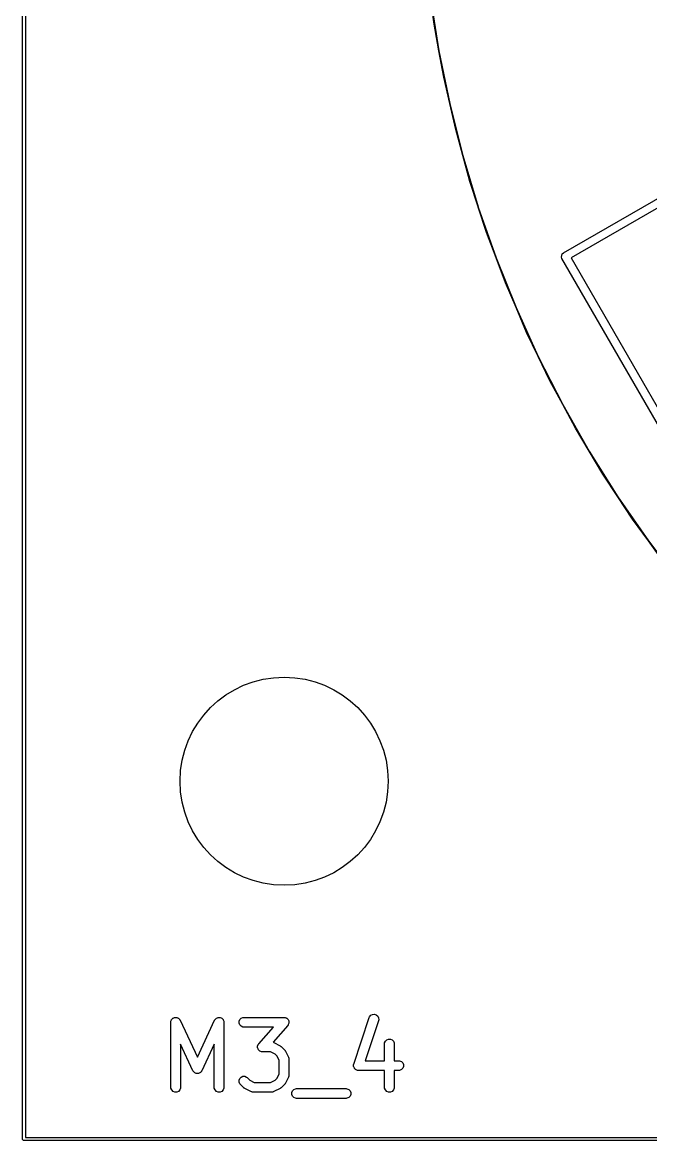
# Model space of a CAD drawing. Header units: inches. Extents: x 4.13 to 6.29, y -4.64 to -3.05.
# Drawn here: x 4.133 to 4.513, y -4.637 to -3.96 of the extents above; entities that cross this region are included whole.
import ezdxf

# ---------------------------------------------------------------- set-up
doc = ezdxf.new("R2010")
doc.units = ezdxf.units.IN
doc.header["$MEASUREMENT"] = 0
doc.layers.add('F.Silkscreen', color=41, linetype='CONTINUOUS', true_color=0xf2eda1)

msp = doc.modelspace()

# ---------------------------------------------------------------- linework, layer by layer
at = {"layer": 'F.Silkscreen', "linetype": 'CONTINUOUS'}
for p, q in [((4.13287, -4.63583), (4.13287, -3.05118)), ((4.13484, -3.05217), (4.13484, -4.63484)), ((4.38217, -3.96116), (4.37999, -3.94504)), ((4.37999, -3.94504), (4.38508, -3.97717)), ((4.38508, -3.97717), (4.38217, -3.96116)), ((4.38798, -3.99318), (4.38508, -3.97717)), ((4.38508, -3.97717), (4.3916, -4.00904)), ((4.38508, -3.97717), (4.38508, -3.97717)), ((4.38508, -3.97717), (4.38508, -3.97717)), ((4.38508, -3.97717), (4.38508, -3.97717)), ((4.3916, -4.00904), (4.38798, -3.99318)), ((4.46043, -4.09953), (4.63091, -4.0011)), ((4.3916, -4.00905), (4.3916, -4.00904)), ((4.3916, -4.00904), (4.3916, -4.00904)), ((4.3916, -4.00904), (4.3916, -4.00905)), ((4.39522, -4.02491), (4.3916, -4.00905)), ((4.3916, -4.00905), (4.39955, -4.04059)), ((4.63125, -4.00668), (4.4651, -4.10261)), ((4.39955, -4.04059), (4.39522, -4.02491)), ((4.39955, -4.0406), (4.39955, -4.04059)), ((4.39955, -4.04059), (4.39955, -4.04059)), ((4.39955, -4.04059), (4.39955, -4.0406)), ((4.40388, -4.05628), (4.39955, -4.0406)), ((4.39955, -4.0406), (4.40891, -4.07175)), ((4.40891, -4.07175), (4.40388, -4.05628)), ((4.40891, -4.07176), (4.40891, -4.07175)), ((4.40891, -4.07175), (4.40891, -4.07175)), ((4.40891, -4.07175), (4.40891, -4.07176)), ((4.41394, -4.08723), (4.40891, -4.07176)), ((4.40891, -4.07176), (4.41965, -4.10246)), ((4.41965, -4.10246), (4.41394, -4.08723)), ((4.45921, -4.10202), (4.4597, -4.10017)), ((4.4597, -4.10017), (4.46043, -4.09953)), ((4.41966, -4.10247), (4.41965, -4.10246)), ((4.41965, -4.10246), (4.41965, -4.10246)), ((4.41965, -4.10246), (4.41966, -4.10247)), ((4.42537, -4.1177), (4.41966, -4.10247)), ((4.41966, -4.10247), (4.43177, -4.13266)), ((4.45952, -4.10294), (4.45921, -4.10202)), ((4.53721, -4.2375), (4.45952, -4.10294)), ((4.4651, -4.10261), (4.54404, -4.23934)), ((4.43177, -4.13266), (4.42537, -4.1177)), ((4.43816, -4.14762), (4.43177, -4.13266)), ((4.43177, -4.13266), (4.44522, -4.16228)), ((4.43177, -4.13266), (4.43177, -4.13266)), ((4.43177, -4.13266), (4.43177, -4.13266)), ((4.43177, -4.13266), (4.43177, -4.13266)), ((4.44522, -4.16228), (4.43816, -4.14762)), ((4.44522, -4.16229), (4.44522, -4.16228)), ((4.44522, -4.16228), (4.44522, -4.16228)), ((4.44522, -4.16228), (4.44522, -4.16229)), ((4.45228, -4.17694), (4.44522, -4.16229)), ((4.44522, -4.16229), (4.45999, -4.19127)), ((4.45999, -4.19127), (4.45228, -4.17694)), ((4.46, -4.19128), (4.45999, -4.19127)), ((4.45999, -4.19127), (4.45999, -4.19127)), ((4.45999, -4.19127), (4.46, -4.19128)), ((4.4677, -4.2056), (4.46, -4.19128)), ((4.46, -4.19128), (4.47605, -4.21957)), ((4.47605, -4.21957), (4.4677, -4.2056)), ((4.4844, -4.23354), (4.47605, -4.21957)), ((4.47605, -4.21957), (4.49336, -4.24711)), ((4.47605, -4.21957), (4.47605, -4.21957)), ((4.47605, -4.21957), (4.47605, -4.21957)), ((4.47605, -4.21957), (4.47605, -4.21957)), ((4.49336, -4.24711), (4.4844, -4.23354)), ((4.49336, -4.24712), (4.49336, -4.24711)), ((4.49336, -4.24711), (4.49336, -4.24712)), ((4.50232, -4.2607), (4.49336, -4.24712)), ((4.49336, -4.24712), (4.51189, -4.27386)), ((4.49336, -4.24712), (4.49336, -4.24712)), ((4.51189, -4.27386), (4.50232, -4.2607)), ((4.52145, -4.28702), (4.51189, -4.27386)), ((4.51189, -4.27386), (4.53159, -4.29974)), ((4.51189, -4.27386), (4.51189, -4.27386)), ((4.51189, -4.27386), (4.51189, -4.27386)), ((4.51189, -4.27386), (4.51189, -4.27386)), ((4.34314, -4.56181), (4.3439, -4.56094)), ((4.3439, -4.56094), (4.34493, -4.56043)), ((4.34493, -4.56043), (4.34608, -4.56035)), ((4.34608, -4.56035), (4.34717, -4.56071)), ((4.34717, -4.56071), (4.34804, -4.56147)), ((4.34804, -4.56147), (4.34855, -4.5625)), ((4.22277, -4.56515), (4.22281, -4.56477)), ((4.22277, -4.60452), (4.22277, -4.56515)), ((4.2228, -4.5647), (4.22282, -4.56466)), ((4.22281, -4.56477), (4.2228, -4.5647)), ((4.22282, -4.56466), (4.22283, -4.56457)), ((4.22283, -4.56457), (4.22302, -4.5641)), ((4.22302, -4.5641), (4.2232, -4.56362)), ((4.2232, -4.56362), (4.22324, -4.56357)), ((4.22324, -4.56357), (4.22327, -4.56351)), ((4.22327, -4.56351), (4.22363, -4.56315)), ((4.22363, -4.56315), (4.22398, -4.56277)), ((4.22398, -4.56277), (4.22403, -4.56274)), ((4.22403, -4.56274), (4.22408, -4.5627)), ((4.22408, -4.5627), (4.22455, -4.5625)), ((4.22455, -4.5625), (4.22502, -4.56228)), ((4.22502, -4.56228), (4.22508, -4.56228)), ((4.22508, -4.56228), (4.22515, -4.56225)), ((4.22515, -4.56225), (4.22566, -4.56225)), ((4.22566, -4.56225), (4.22617, -4.56223)), ((4.22617, -4.56223), (4.22623, -4.56225)), ((4.22623, -4.56225), (4.2263, -4.56225)), ((4.2263, -4.56225), (4.22677, -4.56245)), ((4.22677, -4.56245), (4.22725, -4.56263)), ((4.22725, -4.56263), (4.2273, -4.56267)), ((4.2273, -4.56267), (4.22736, -4.5627)), ((4.22736, -4.5627), (4.22772, -4.56306)), ((4.22772, -4.56306), (4.2281, -4.5634)), ((4.2281, -4.5634), (4.22815, -4.56348)), ((4.22815, -4.56348), (4.22818, -4.56351)), ((4.22818, -4.56351), (4.2282, -4.56357)), ((4.2282, -4.56357), (4.2284, -4.5639)), ((4.2284, -4.5639), (4.23885, -4.58629)), ((4.23885, -4.58629), (4.24929, -4.5639)), ((4.24929, -4.5639), (4.24949, -4.56357)), ((4.24949, -4.56357), (4.24951, -4.56351)), ((4.24951, -4.56351), (4.24954, -4.56348)), ((4.24954, -4.56348), (4.24959, -4.5634)), ((4.24959, -4.5634), (4.24997, -4.56306)), ((4.24997, -4.56306), (4.25033, -4.5627)), ((4.25033, -4.5627), (4.25039, -4.56267)), ((4.25039, -4.56267), (4.25044, -4.56263)), ((4.25044, -4.56263), (4.25092, -4.56245)), ((4.25092, -4.56245), (4.25139, -4.56225)), ((4.25139, -4.56225), (4.25146, -4.56225)), ((4.25146, -4.56225), (4.25152, -4.56223)), ((4.25152, -4.56223), (4.25203, -4.56225)), ((4.25203, -4.56225), (4.25254, -4.56225)), ((4.25254, -4.56225), (4.25261, -4.56228)), ((4.25261, -4.56228), (4.25267, -4.56228)), ((4.25267, -4.56228), (4.25314, -4.5625)), ((4.25314, -4.5625), (4.25361, -4.5627)), ((4.25361, -4.5627), (4.25366, -4.56274)), ((4.25366, -4.56274), (4.25372, -4.56277)), ((4.25372, -4.56277), (4.25406, -4.56315)), ((4.25406, -4.56315), (4.25442, -4.56351)), ((4.25442, -4.56351), (4.25445, -4.56357)), ((4.25445, -4.56357), (4.25449, -4.56362)), ((4.25449, -4.56362), (4.25467, -4.5641)), ((4.25467, -4.5641), (4.25486, -4.56457)), ((4.25486, -4.56457), (4.25487, -4.56466)), ((4.25487, -4.56466), (4.25489, -4.5647)), ((4.25489, -4.5647), (4.25488, -4.56477)), ((4.25488, -4.56477), (4.25492, -4.56515)), ((4.25492, -4.56515), (4.25492, -4.60452)), ((4.26407, -4.56457), (4.26451, -4.56351)), ((4.26407, -4.56573), (4.26407, -4.56457)), ((4.26451, -4.56679), (4.26407, -4.56573)), ((4.26451, -4.56351), (4.26533, -4.5627)), ((4.26533, -4.56761), (4.26451, -4.56679)), ((4.26533, -4.5627), (4.26639, -4.56225)), ((4.26639, -4.56805), (4.26533, -4.56761)), ((4.26639, -4.56225), (4.26697, -4.5622)), ((4.26697, -4.5681), (4.26639, -4.56805)), ((4.26697, -4.5622), (4.29134, -4.5622)), ((4.28483, -4.5681), (4.26697, -4.5681)), ((4.27599, -4.5782), (4.28483, -4.5681)), ((4.29356, -4.56709), (4.28463, -4.5773)), ((4.29134, -4.5622), (4.29164, -4.56223)), ((4.29164, -4.56223), (4.29172, -4.56222)), ((4.29172, -4.56222), (4.29177, -4.56224)), ((4.29177, -4.56224), (4.29191, -4.56225)), ((4.29191, -4.56225), (4.29236, -4.56244)), ((4.29236, -4.56244), (4.29281, -4.56259)), ((4.29281, -4.56259), (4.29289, -4.56266)), ((4.29289, -4.56266), (4.29298, -4.5627)), ((4.29298, -4.5627), (4.29332, -4.56303)), ((4.29332, -4.56303), (4.29368, -4.56335)), ((4.29374, -4.56685), (4.29356, -4.56709)), ((4.29368, -4.56335), (4.29372, -4.56344)), ((4.29372, -4.56344), (4.29379, -4.56351)), ((4.29379, -4.56679), (4.29374, -4.56685)), ((4.29379, -4.56351), (4.29398, -4.56395)), ((4.29382, -4.56674), (4.29379, -4.56679)), ((4.2939, -4.56662), (4.29382, -4.56674)), ((4.29405, -4.56617), (4.2939, -4.56662)), ((4.29398, -4.56395), (4.29419, -4.56438)), ((4.29423, -4.56573), (4.29405, -4.56617)), ((4.29419, -4.56438), (4.2942, -4.56448)), ((4.2942, -4.56448), (4.29423, -4.56457)), ((4.29423, -4.56457), (4.29423, -4.56505)), ((4.29423, -4.56505), (4.29427, -4.56553)), ((4.29427, -4.56553), (4.29423, -4.56563)), ((4.29423, -4.56563), (4.29423, -4.56573)), ((4.33353, -4.59046), (4.34291, -4.56234)), ((4.34851, -4.56421), (4.34043, -4.58844)), ((4.34291, -4.56234), (4.34314, -4.56181)), ((4.34864, -4.56364), (4.34851, -4.56421)), ((4.34855, -4.5625), (4.34864, -4.56364)), ((4.23617, -4.59452), (4.22867, -4.57846)), ((4.22867, -4.57846), (4.22867, -4.60452)), ((4.24902, -4.57846), (4.24152, -4.59452)), ((4.24902, -4.60452), (4.24902, -4.57846)), ((4.27529, -4.57977), (4.27532, -4.57967)), ((4.27532, -4.58024), (4.27529, -4.57977)), ((4.27532, -4.57957), (4.2755, -4.57913)), ((4.27532, -4.57967), (4.27532, -4.57957)), ((4.27532, -4.58072), (4.27532, -4.58024)), ((4.27536, -4.58082), (4.27532, -4.58072)), ((4.27536, -4.58092), (4.27536, -4.58082)), ((4.27558, -4.58135), (4.27536, -4.58092)), ((4.2755, -4.57913), (4.27566, -4.57867)), ((4.27576, -4.58179), (4.27558, -4.58135)), ((4.27566, -4.57867), (4.27574, -4.57856)), ((4.27574, -4.57856), (4.27576, -4.57851)), ((4.27576, -4.57851), (4.27581, -4.57845)), ((4.27583, -4.58186), (4.27576, -4.58179)), ((4.27581, -4.57845), (4.27599, -4.5782)), ((4.27587, -4.58195), (4.27583, -4.58186)), ((4.28463, -4.5773), (4.28516, -4.57751)), ((4.28516, -4.57751), (4.28891, -4.57938)), ((4.28891, -4.57938), (4.28916, -4.57954)), ((4.28916, -4.57954), (4.28923, -4.57957)), ((4.28923, -4.57957), (4.28931, -4.57963)), ((4.28931, -4.57963), (4.2894, -4.57969)), ((4.2894, -4.57969), (4.28945, -4.57975)), ((4.28945, -4.57975), (4.28968, -4.57994)), ((4.28968, -4.57994), (4.29155, -4.58181)), ((4.29155, -4.58181), (4.29174, -4.58204)), ((4.35213, -4.57827), (4.35218, -4.5777)), ((4.35213, -4.58844), (4.35213, -4.57827)), ((4.35218, -4.5777), (4.35263, -4.57663)), ((4.35263, -4.57663), (4.35344, -4.57582)), ((4.35344, -4.57582), (4.3545, -4.57538)), ((4.3545, -4.57538), (4.35566, -4.57538)), ((4.35566, -4.57538), (4.35672, -4.57582)), ((4.35672, -4.57582), (4.35754, -4.57663)), ((4.35754, -4.57663), (4.35798, -4.5777)), ((4.35798, -4.5777), (4.35803, -4.57827)), ((4.35803, -4.57827), (4.35803, -4.58844)), ((4.27624, -4.58226), (4.27587, -4.58195)), ((4.27657, -4.5826), (4.27624, -4.58226)), ((4.27667, -4.58264), (4.27657, -4.5826)), ((4.27674, -4.58271), (4.27667, -4.58264)), ((4.2772, -4.58286), (4.27674, -4.58271)), ((4.27764, -4.58304), (4.2772, -4.58286)), ((4.27778, -4.58306), (4.27764, -4.58304)), ((4.27783, -4.58308), (4.27778, -4.58306)), ((4.27791, -4.58307), (4.27783, -4.58308)), ((4.27822, -4.5831), (4.27791, -4.58307)), ((4.28314, -4.5831), (4.27822, -4.5831)), ((4.28584, -4.58445), (4.28314, -4.5831)), ((4.28704, -4.58565), (4.28584, -4.58445)), ((4.28839, -4.58834), (4.28704, -4.58565)), ((4.28839, -4.59632), (4.28839, -4.58834)), ((4.29174, -4.58204), (4.2918, -4.58209)), ((4.2918, -4.58209), (4.29185, -4.58218)), ((4.29185, -4.58218), (4.29192, -4.58226)), ((4.29192, -4.58226), (4.29195, -4.58233)), ((4.29195, -4.58233), (4.2921, -4.58258)), ((4.2921, -4.58258), (4.29398, -4.58633)), ((4.29398, -4.58633), (4.29419, -4.58687)), ((4.29419, -4.58687), (4.29419, -4.58697)), ((4.29419, -4.58697), (4.29423, -4.58707)), ((4.29423, -4.58707), (4.29429, -4.58765)), ((4.29429, -4.58765), (4.29429, -4.59702)), ((4.34043, -4.58844), (4.35213, -4.58844)), ((4.35803, -4.58844), (4.3607, -4.58844)), ((4.3607, -4.58844), (4.36128, -4.5885)), ((4.36128, -4.5885), (4.36235, -4.58894)), ((4.23629, -4.59473), (4.23617, -4.59452)), ((4.23632, -4.5948), (4.23629, -4.59473)), ((4.23637, -4.59485), (4.23632, -4.5948)), ((4.23646, -4.59502), (4.23637, -4.59485)), ((4.2368, -4.59532), (4.23646, -4.59502)), ((4.2371, -4.59565), (4.2368, -4.59532)), ((4.2409, -4.59532), (4.24059, -4.59565)), ((4.24123, -4.59502), (4.2409, -4.59532)), ((4.24132, -4.59485), (4.24123, -4.59502)), ((4.24137, -4.5948), (4.24132, -4.59485)), ((4.2414, -4.59473), (4.24137, -4.5948)), ((4.24152, -4.59452), (4.2414, -4.59473)), ((4.3334, -4.59103), (4.33344, -4.59088)), ((4.33344, -4.5915), (4.3334, -4.59103)), ((4.33344, -4.59082), (4.33347, -4.59075)), ((4.33344, -4.59088), (4.33344, -4.59082)), ((4.33344, -4.59197), (4.33344, -4.5915)), ((4.33348, -4.59207), (4.33344, -4.59197)), ((4.33347, -4.59075), (4.33353, -4.59046)), ((4.33349, -4.59218), (4.33348, -4.59207)), ((4.3337, -4.5926), (4.33349, -4.59218)), ((4.33388, -4.59304), (4.3337, -4.5926)), ((4.33395, -4.59311), (4.33388, -4.59304)), ((4.334, -4.59321), (4.33395, -4.59311)), ((4.33436, -4.59352), (4.334, -4.59321)), ((4.33469, -4.59385), (4.33436, -4.59352)), ((4.33479, -4.59389), (4.33469, -4.59385)), ((4.33487, -4.59396), (4.33479, -4.59389)), ((4.33532, -4.59411), (4.33487, -4.59396)), ((4.33576, -4.59429), (4.33532, -4.59411)), ((4.33591, -4.59431), (4.33576, -4.59429)), ((4.33596, -4.59433), (4.33591, -4.59431)), ((4.33604, -4.59432), (4.33596, -4.59433)), ((4.33633, -4.59435), (4.33604, -4.59432)), ((4.35213, -4.59435), (4.33633, -4.59435)), ((4.35213, -4.60452), (4.35213, -4.59435)), ((4.3607, -4.59435), (4.35803, -4.59435)), ((4.35803, -4.59435), (4.35803, -4.60452)), ((4.36128, -4.59429), (4.3607, -4.59435)), ((4.36235, -4.59385), (4.36128, -4.59429)), ((4.36235, -4.58894), (4.36316, -4.58976)), ((4.36316, -4.59304), (4.36235, -4.59385)), ((4.36316, -4.58976), (4.3636, -4.59082)), ((4.3636, -4.59197), (4.36316, -4.59304)), ((4.3636, -4.59082), (4.3636, -4.59197)), ((4.23722, -4.59571), (4.2371, -4.59565)), ((4.23731, -4.5958), (4.23722, -4.59571)), ((4.23774, -4.59595), (4.23731, -4.5958)), ((4.23814, -4.59614), (4.23774, -4.59595)), ((4.23827, -4.59615), (4.23814, -4.59614)), ((4.2384, -4.59619), (4.23827, -4.59615)), ((4.23885, -4.59617), (4.2384, -4.59619)), ((4.23929, -4.59619), (4.23885, -4.59617)), ((4.23942, -4.59615), (4.23929, -4.59619)), ((4.23955, -4.59614), (4.23942, -4.59615)), ((4.23995, -4.59595), (4.23955, -4.59614)), ((4.24038, -4.5958), (4.23995, -4.59595)), ((4.24047, -4.59571), (4.24038, -4.5958)), ((4.24059, -4.59565), (4.24047, -4.59571)), ((4.26407, -4.60019), (4.26451, -4.59913)), ((4.26407, -4.60135), (4.26407, -4.60019)), ((4.26451, -4.60241), (4.26407, -4.60135)), ((4.26451, -4.59913), (4.26533, -4.59832)), ((4.26533, -4.59832), (4.26639, -4.59787)), ((4.26639, -4.59787), (4.26754, -4.59787)), ((4.26754, -4.59787), (4.26861, -4.59832)), ((4.26861, -4.59832), (4.26905, -4.59868)), ((4.26905, -4.59868), (4.27059, -4.60022)), ((4.27059, -4.60022), (4.27329, -4.60157)), ((4.27329, -4.60157), (4.28314, -4.60157)), ((4.28314, -4.60157), (4.28584, -4.60022)), ((4.28584, -4.60022), (4.28704, -4.59902)), ((4.28704, -4.59902), (4.28839, -4.59632)), ((4.2921, -4.60209), (4.29195, -4.60234)), ((4.29398, -4.59834), (4.2921, -4.60209)), ((4.29419, -4.5978), (4.29398, -4.59834)), ((4.29423, -4.5976), (4.29419, -4.5977)), ((4.29419, -4.5977), (4.29419, -4.5978)), ((4.29429, -4.59702), (4.29423, -4.5976)), ((4.22283, -4.6051), (4.22277, -4.60452)), ((4.22327, -4.60616), (4.22283, -4.6051)), ((4.22408, -4.60698), (4.22327, -4.60616)), ((4.22515, -4.60742), (4.22408, -4.60698)), ((4.2263, -4.60742), (4.22515, -4.60742)), ((4.22736, -4.60698), (4.2263, -4.60742)), ((4.22818, -4.60616), (4.22736, -4.60698)), ((4.22862, -4.6051), (4.22818, -4.60616)), ((4.22867, -4.60452), (4.22862, -4.6051)), ((4.24907, -4.6051), (4.24902, -4.60452)), ((4.24951, -4.60616), (4.24907, -4.6051)), ((4.25033, -4.60698), (4.24951, -4.60616)), ((4.25139, -4.60742), (4.25033, -4.60698)), ((4.25254, -4.60742), (4.25139, -4.60742)), ((4.25361, -4.60698), (4.25254, -4.60742)), ((4.25442, -4.60616), (4.25361, -4.60698)), ((4.25486, -4.6051), (4.25442, -4.60616)), ((4.25492, -4.60452), (4.25486, -4.6051)), ((4.26488, -4.60286), (4.26451, -4.60241)), ((4.26675, -4.60473), (4.26488, -4.60286)), ((4.26698, -4.60492), (4.26675, -4.60473)), ((4.26703, -4.60498), (4.26698, -4.60492)), ((4.26712, -4.60503), (4.26703, -4.60498)), ((4.2672, -4.6051), (4.26712, -4.60503)), ((4.26727, -4.60513), (4.2672, -4.6051)), ((4.26752, -4.60529), (4.26727, -4.60513)), ((4.27127, -4.60716), (4.26752, -4.60529)), ((4.27181, -4.60737), (4.27127, -4.60716)), ((4.27192, -4.60738), (4.27181, -4.60737)), ((4.27201, -4.60742), (4.27192, -4.60738)), ((4.27259, -4.60747), (4.27201, -4.60742)), ((4.28384, -4.60747), (4.27259, -4.60747)), ((4.28442, -4.60742), (4.28384, -4.60747)), ((4.28451, -4.60738), (4.28442, -4.60742)), ((4.28462, -4.60737), (4.28451, -4.60738)), ((4.28516, -4.60716), (4.28462, -4.60737)), ((4.28891, -4.60529), (4.28516, -4.60716)), ((4.28916, -4.60513), (4.28891, -4.60529)), ((4.28923, -4.6051), (4.28916, -4.60513)), ((4.28931, -4.60503), (4.28923, -4.6051)), ((4.2894, -4.60498), (4.28931, -4.60503)), ((4.28945, -4.60492), (4.2894, -4.60498)), ((4.28968, -4.60473), (4.28945, -4.60492)), ((4.29155, -4.60286), (4.28968, -4.60473)), ((4.29174, -4.60263), (4.29155, -4.60286)), ((4.2918, -4.60258), (4.29174, -4.60263)), ((4.29185, -4.60249), (4.2918, -4.60258)), ((4.29192, -4.60241), (4.29185, -4.60249)), ((4.29195, -4.60234), (4.29192, -4.60241)), ((4.29594, -4.60769), (4.29638, -4.60663)), ((4.29594, -4.60885), (4.29594, -4.60769)), ((4.29638, -4.60991), (4.29594, -4.60885)), ((4.29638, -4.60663), (4.2972, -4.60581)), ((4.2972, -4.60581), (4.29826, -4.60537)), ((4.29826, -4.60537), (4.29884, -4.60532)), ((4.29884, -4.60532), (4.32883, -4.60532)), ((4.32883, -4.60532), (4.32941, -4.60537)), ((4.32941, -4.60537), (4.33047, -4.60581)), ((4.33047, -4.60581), (4.33129, -4.60663)), ((4.33129, -4.60663), (4.33173, -4.60769)), ((4.33173, -4.60885), (4.33129, -4.60991)), ((4.33173, -4.60769), (4.33173, -4.60885)), ((4.35218, -4.6051), (4.35213, -4.60452)), ((4.35263, -4.60616), (4.35218, -4.6051)), ((4.35344, -4.60698), (4.35263, -4.60616)), ((4.3545, -4.60742), (4.35344, -4.60698)), ((4.35566, -4.60742), (4.3545, -4.60742)), ((4.35672, -4.60698), (4.35566, -4.60742)), ((4.35754, -4.60616), (4.35672, -4.60698)), ((4.35798, -4.6051), (4.35754, -4.60616)), ((4.35803, -4.60452), (4.35798, -4.6051)), ((4.2972, -4.61073), (4.29638, -4.60991)), ((4.29826, -4.61117), (4.2972, -4.61073)), ((4.29884, -4.61122), (4.29826, -4.61117)), ((4.32883, -4.61122), (4.29884, -4.61122)), ((4.32941, -4.61117), (4.32883, -4.61122)), ((4.33047, -4.61073), (4.32941, -4.61117)), ((4.33129, -4.60991), (4.33047, -4.61073)), ((4.13295, -4.6362), (4.13287, -4.63583)), ((4.13484, -4.63484), (6.28839, -4.63484)), ((4.13348, -4.63674), (4.13295, -4.6362)), ((4.13386, -4.63681), (4.13348, -4.63674)), ((6.28937, -4.63681), (4.13386, -4.63681))]:
    msp.add_line(p, q, dxfattribs=at)
at = {"layer": 'F.Silkscreen'}
msp.add_circle((4.29134, -4.41929), 0.06299, dxfattribs=at)
msp.add_circle((4.29134, -4.41929), 0.06299, dxfattribs=at)
msp.add_circle((4.29134, -4.41929), 0.06299, dxfattribs=at)

doc.saveas('drawing.dxf')
